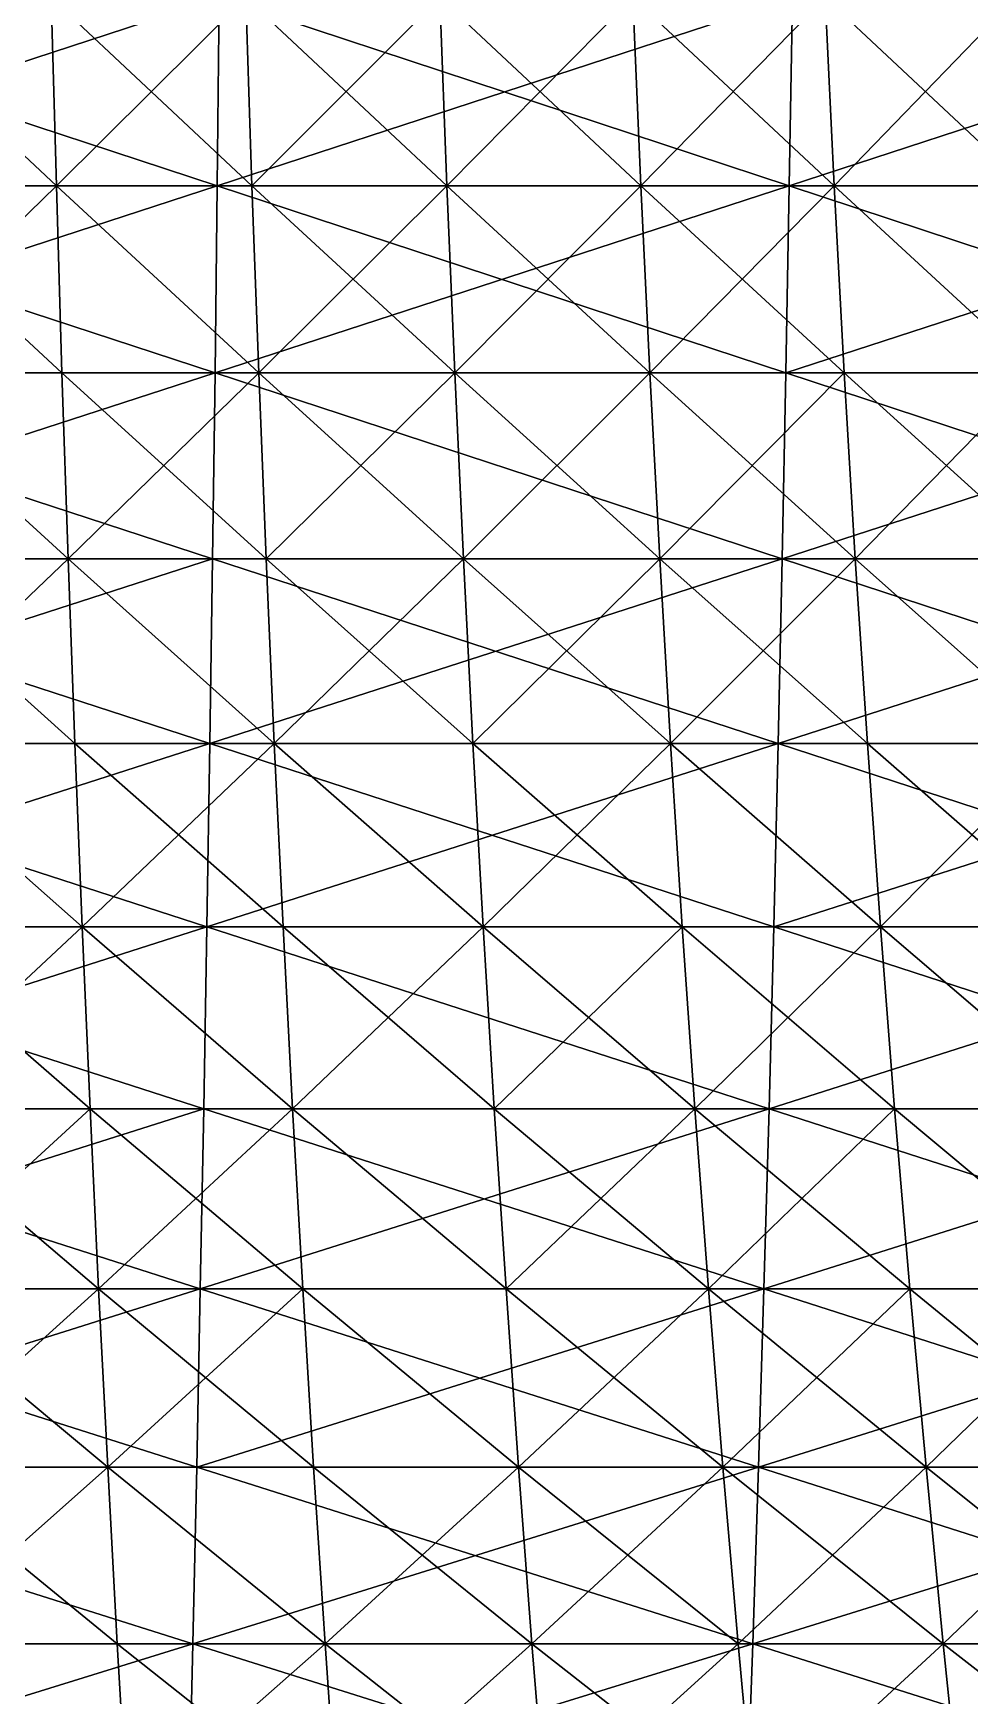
# Model space of a CAD drawing. Header units: millimetres. Extents: x -3250 to 6200, y -3250 to 3250.
# Drawn here: x 3899.6 to 3996.5, y -334.4 to -162.2 of the extents above; entities that cross this region are included whole.
import ezdxf

# ---------------------------------------------------------------- set-up
doc = ezdxf.new("R2010")
doc.units = ezdxf.units.MM
doc.header["$MEASUREMENT"] = 0
doc.layers.add('MESH_3D', color=2, linetype='CONTINUOUS')

msp = doc.modelspace()

# ---------------------------------------------------------------- linework, layer by layer
at = {"layer": 'MESH_3D'}
for points in [[(3859.44, -158.52, 416.6), (3918.63, -178.02, 423.02), (3859.33, -178.02, 420.8)], [(3918.84, -158.52, 26281.17), (3859.33, -178.02, 26279.2), (3918.63, -178.02, 26276.98)], [(3918.84, -158.52, 26281.17), (3859.44, -158.52, 26283.4), (3859.33, -178.02, 26279.2)], [(3859.44, -158.52, 416.6), (3918.84, -158.52, 418.83), (3918.63, -178.02, 423.02)], [(3881.23, -158.52, 1988.19), (3901.97, -178.02, 1986.31), (3901.45, -158.52, 1990.47)], [(3881.65, -178.02, 1984.02), (3901.97, -178.02, 1986.31), (3881.23, -158.52, 1988.19)], [(3901.97, -178.02, 24713.69), (3881.65, -178.02, 24715.98), (3881.23, -158.52, 24711.81)], [(3901.97, -178.02, 24713.69), (3881.23, -158.52, 24711.81), (3901.45, -158.52, 24709.53)], [(3901.97, -178.02, 1986.31), (3921.6, -158.52, 1993.25), (3901.45, -158.52, 1990.47)], [(3922.22, -178.02, 24710.9), (3901.97, -178.02, 24713.69), (3901.45, -158.52, 24709.53)], [(3922.22, -178.02, 24710.9), (3901.45, -158.52, 24709.53), (3921.6, -158.52, 24706.75)], [(3901.97, -178.02, 1986.31), (3922.22, -178.02, 1989.1), (3921.6, -158.52, 1993.25)], [(3918.84, -158.52, 418.83), (3977.85, -178.02, 426.71), (3918.63, -178.02, 423.02)], [(3978.17, -158.52, 26277.47), (3918.63, -178.02, 26276.98), (3977.85, -178.02, 26273.29)], [(3978.17, -158.52, 26277.47), (3918.84, -158.52, 26281.17), (3918.63, -178.02, 26276.98)], [(3918.84, -158.52, 418.83), (3978.17, -158.52, 422.53), (3977.85, -178.02, 426.71)], [(3922.22, -178.02, 1989.1), (3941.67, -158.52, 1996.53), (3921.6, -158.52, 1993.25)], [(3942.4, -178.02, 24707.6), (3921.6, -158.52, 24706.75), (3941.67, -158.52, 24703.47)], [(3942.4, -178.02, 24707.6), (3922.22, -178.02, 24710.9), (3921.6, -158.52, 24706.75)], [(3922.22, -178.02, 1989.1), (3942.4, -178.02, 1992.4), (3941.67, -158.52, 1996.53)], [(3942.4, -178.02, 1992.4), (3961.66, -158.52, 2000.31), (3941.67, -158.52, 1996.53)], [(3962.49, -178.02, 24703.8), (3942.4, -178.02, 24707.6), (3941.67, -158.52, 24703.47)], [(3962.49, -178.02, 24703.8), (3941.67, -158.52, 24703.47), (3961.66, -158.52, 24699.69)], [(3942.4, -178.02, 1992.4), (3962.49, -178.02, 1996.2), (3961.66, -158.52, 2000.31)], [(3962.49, -178.02, 1996.2), (3981.55, -158.52, 2004.59), (3961.66, -158.52, 2000.31)], [(3982.48, -178.02, 24699.5), (3961.66, -158.52, 24699.69), (3981.55, -158.52, 24695.41)], [(3982.48, -178.02, 24699.5), (3962.49, -178.02, 24703.8), (3961.66, -158.52, 24699.69)], [(3962.49, -178.02, 1996.2), (3982.48, -178.02, 2000.5), (3981.55, -158.52, 2004.59)], [(3977.85, -178.02, 426.71), (4037.38, -158.52, 427.71), (4036.97, -178.02, 431.88)], [(3978.17, -158.52, 422.53), (4037.38, -158.52, 427.71), (3977.85, -178.02, 426.71)], [(4037.38, -158.52, 26272.29), (3978.17, -158.52, 26277.47), (3977.85, -178.02, 26273.29)], [(4037.38, -158.52, 26272.29), (3977.85, -178.02, 26273.29), (4036.97, -178.02, 26268.12)], [(3982.48, -178.02, 2000.5), (4001.32, -158.52, 2009.37), (3981.55, -158.52, 2004.59)], [(4002.36, -178.02, 24694.7), (3982.48, -178.02, 24699.5), (3981.55, -158.52, 24695.41)], [(4002.36, -178.02, 24694.7), (3981.55, -158.52, 24695.41), (4001.32, -158.52, 24690.63)], [(3982.48, -178.02, 2000.5), (4002.36, -178.02, 2005.3), (4001.32, -158.52, 2009.37)], [(3859.33, -178.02, 420.8), (3918.4, -197.41, 427.69), (3859.22, -197.41, 425.48)], [(3918.63, -178.02, 26276.98), (3859.22, -197.41, 26274.52), (3918.4, -197.41, 26272.31)], [(3918.63, -178.02, 26276.98), (3859.33, -178.02, 26279.2), (3859.22, -197.41, 26274.52)], [(3859.33, -178.02, 420.8), (3918.63, -178.02, 423.02), (3918.4, -197.41, 427.69)], [(3882.12, -197.41, 1979.36), (3901.97, -178.02, 1986.31), (3881.65, -178.02, 1984.02)], [(3902.55, -197.41, 24718.34), (3881.65, -178.02, 24715.98), (3901.97, -178.02, 24713.69)], [(3902.55, -197.41, 24718.34), (3882.12, -197.41, 24720.64), (3881.65, -178.02, 24715.98)], [(3882.12, -197.41, 1979.36), (3902.55, -197.41, 1981.66), (3901.97, -178.02, 1986.31)], [(3901.97, -178.02, 1986.31), (3922.92, -197.41, 1984.47), (3922.22, -178.02, 1989.1)], [(3902.55, -197.41, 1981.66), (3922.92, -197.41, 1984.47), (3901.97, -178.02, 1986.31)], [(3922.92, -197.41, 24715.53), (3901.97, -178.02, 24713.69), (3922.22, -178.02, 24710.9)], [(3922.92, -197.41, 24715.53), (3902.55, -197.41, 24718.34), (3901.97, -178.02, 24713.69)], [(3918.63, -178.02, 423.02), (3977.5, -197.41, 431.38), (3918.4, -197.41, 427.69)], [(3977.85, -178.02, 26273.29), (3918.4, -197.41, 26272.31), (3977.5, -197.41, 26268.62)], [(3977.85, -178.02, 26273.29), (3918.63, -178.02, 26276.98), (3918.4, -197.41, 26272.31)], [(3918.63, -178.02, 423.02), (3977.85, -178.02, 426.71), (3977.5, -197.41, 431.38)], [(3922.92, -197.41, 1984.47), (3942.4, -178.02, 1992.4), (3922.22, -178.02, 1989.1)], [(3943.21, -197.41, 24712.21), (3922.92, -197.41, 24715.53), (3922.22, -178.02, 24710.9)], [(3943.21, -197.41, 24712.21), (3922.22, -178.02, 24710.9), (3942.4, -178.02, 24707.6)], [(3922.92, -197.41, 1984.47), (3943.21, -197.41, 1987.79), (3942.4, -178.02, 1992.4)], [(3943.21, -197.41, 1987.79), (3962.49, -178.02, 1996.2), (3942.4, -178.02, 1992.4)], [(3963.42, -197.41, 24708.39), (3942.4, -178.02, 24707.6), (3962.49, -178.02, 24703.8)], [(3963.42, -197.41, 24708.39), (3943.21, -197.41, 24712.21), (3942.4, -178.02, 24707.6)], [(3943.21, -197.41, 1987.79), (3963.42, -197.41, 1991.61), (3962.49, -178.02, 1996.2)], [(3963.42, -197.41, 1991.61), (3982.48, -178.02, 2000.5), (3962.49, -178.02, 1996.2)], [(3983.52, -197.41, 24704.06), (3963.42, -197.41, 24708.39), (3962.49, -178.02, 24703.8)], [(3983.52, -197.41, 24704.06), (3962.49, -178.02, 24703.8), (3982.48, -178.02, 24699.5)], [(3963.42, -197.41, 1991.61), (3983.52, -197.41, 1995.94), (3982.48, -178.02, 2000.5)], [(3977.85, -178.02, 426.71), (4036.5, -197.41, 436.54), (3977.5, -197.41, 431.38)], [(4036.97, -178.02, 26268.12), (3977.5, -197.41, 26268.62), (4036.5, -197.41, 26263.46)], [(4036.97, -178.02, 26268.12), (3977.85, -178.02, 26273.29), (3977.5, -197.41, 26268.62)], [(3977.85, -178.02, 426.71), (4036.97, -178.02, 431.88), (4036.5, -197.41, 436.54)], [(3982.48, -178.02, 2000.5), (4003.51, -197.41, 2000.76), (4002.36, -178.02, 2005.3)], [(3983.52, -197.41, 1995.94), (4003.51, -197.41, 2000.76), (3982.48, -178.02, 2000.5)], [(4003.51, -197.41, 24699.24), (3983.52, -197.41, 24704.06), (3982.48, -178.02, 24699.5)], [(4003.51, -197.41, 24699.24), (3982.48, -178.02, 24699.5), (4002.36, -178.02, 24694.7)], [(3859.22, -197.41, 425.48), (3918.14, -216.67, 432.85), (3859.09, -216.67, 430.64)], [(3918.4, -197.41, 26272.31), (3859.09, -216.67, 26269.36), (3918.14, -216.67, 26267.15)], [(3918.4, -197.41, 26272.31), (3859.22, -197.41, 26274.52), (3859.09, -216.67, 26269.36)], [(3859.22, -197.41, 425.48), (3918.4, -197.41, 427.69), (3918.14, -216.67, 432.85)], [(3882.12, -197.41, 1979.36), (3903.19, -216.67, 1976.54), (3902.55, -197.41, 1981.66)], [(3882.63, -216.67, 1974.22), (3903.19, -216.67, 1976.54), (3882.12, -197.41, 1979.36)], [(3903.19, -216.67, 24723.46), (3882.12, -197.41, 24720.64), (3902.55, -197.41, 24718.34)], [(3903.19, -216.67, 24723.46), (3882.63, -216.67, 24725.78), (3882.12, -197.41, 24720.64)], [(3903.19, -216.67, 1976.54), (3922.92, -197.41, 1984.47), (3902.55, -197.41, 1981.66)], [(3923.69, -216.67, 24720.63), (3903.19, -216.67, 24723.46), (3902.55, -197.41, 24718.34)], [(3923.69, -216.67, 24720.63), (3902.55, -197.41, 24718.34), (3922.92, -197.41, 24715.53)], [(3903.19, -216.67, 1976.54), (3923.69, -216.67, 1979.37), (3922.92, -197.41, 1984.47)], [(3918.4, -197.41, 427.69), (3977.12, -216.67, 436.53), (3918.14, -216.67, 432.85)], [(3977.12, -216.67, 26263.47), (3918.4, -197.41, 26272.31), (3918.14, -216.67, 26267.15)], [(3918.4, -197.41, 427.69), (3977.5, -197.41, 431.38), (3977.12, -216.67, 436.53)], [(3977.5, -197.41, 26268.62), (3918.4, -197.41, 26272.31), (3977.12, -216.67, 26263.47)], [(3923.69, -216.67, 1979.37), (3943.21, -197.41, 1987.79), (3922.92, -197.41, 1984.47)], [(3944.11, -216.67, 24717.29), (3922.92, -197.41, 24715.53), (3943.21, -197.41, 24712.21)], [(3944.11, -216.67, 24717.29), (3923.69, -216.67, 24720.63), (3922.92, -197.41, 24715.53)], [(3923.69, -216.67, 1979.37), (3944.11, -216.67, 1982.71), (3943.21, -197.41, 1987.79)], [(3944.11, -216.67, 1982.71), (3963.42, -197.41, 1991.61), (3943.21, -197.41, 1987.79)], [(3964.44, -216.67, 24713.45), (3944.11, -216.67, 24717.29), (3943.21, -197.41, 24712.21)], [(3964.44, -216.67, 24713.45), (3943.21, -197.41, 24712.21), (3963.42, -197.41, 24708.39)], [(3944.11, -216.67, 1982.71), (3964.44, -216.67, 1986.55), (3963.42, -197.41, 1991.61)], [(3964.44, -216.67, 1986.55), (3983.52, -197.41, 1995.94), (3963.42, -197.41, 1991.61)], [(3984.67, -216.67, 24709.09), (3964.44, -216.67, 24713.45), (3963.42, -197.41, 24708.39)], [(3984.67, -216.67, 24709.09), (3963.42, -197.41, 24708.39), (3983.52, -197.41, 24704.06)], [(3964.44, -216.67, 1986.55), (3984.67, -216.67, 1990.91), (3983.52, -197.41, 1995.94)], [(3977.5, -197.41, 431.38), (4035.99, -216.67, 441.68), (3977.12, -216.67, 436.53)], [(4036.5, -197.41, 26263.46), (3977.5, -197.41, 26268.62), (3977.12, -216.67, 26263.47)], [(4036.5, -197.41, 26263.46), (3977.12, -216.67, 26263.47), (4035.99, -216.67, 26258.32)], [(3977.5, -197.41, 431.38), (4036.5, -197.41, 436.54), (4035.99, -216.67, 441.68)], [(3984.67, -216.67, 1990.91), (4003.51, -197.41, 2000.76), (3983.52, -197.41, 1995.94)], [(4004.78, -216.67, 24704.24), (3984.67, -216.67, 24709.09), (3983.52, -197.41, 24704.06)], [(4004.78, -216.67, 24704.24), (3983.52, -197.41, 24704.06), (4003.51, -197.41, 24699.24)], [(3984.67, -216.67, 1990.91), (4004.78, -216.67, 1995.76), (4003.51, -197.41, 2000.76)], [(3859.09, -216.67, 430.64), (3917.86, -235.8, 438.48), (3858.95, -235.8, 436.28)], [(3918.14, -216.67, 26267.15), (3859.09, -216.67, 26269.36), (3858.95, -235.8, 26263.72)], [(3918.14, -216.67, 26267.15), (3858.95, -235.8, 26263.72), (3917.86, -235.8, 26261.52)], [(3859.09, -216.67, 430.64), (3918.14, -216.67, 432.85), (3917.86, -235.8, 438.48)], [(3883.19, -235.8, 1968.61), (3903.19, -216.67, 1976.54), (3882.63, -216.67, 1974.22)], [(3903.89, -235.8, 24729.06), (3882.63, -216.67, 24725.78), (3903.19, -216.67, 24723.46)], [(3903.89, -235.8, 24729.06), (3883.19, -235.8, 24731.39), (3882.63, -216.67, 24725.78)], [(3883.19, -235.8, 1968.61), (3903.89, -235.8, 1970.94), (3903.19, -216.67, 1976.54)], [(3903.19, -216.67, 1976.54), (3924.53, -235.8, 1973.79), (3923.69, -216.67, 1979.37)], [(3903.89, -235.8, 1970.94), (3924.53, -235.8, 1973.79), (3903.19, -216.67, 1976.54)], [(3924.53, -235.8, 24726.21), (3903.89, -235.8, 24729.06), (3903.19, -216.67, 24723.46)], [(3924.53, -235.8, 24726.21), (3903.19, -216.67, 24723.46), (3923.69, -216.67, 24720.63)], [(3918.14, -216.67, 432.85), (3976.7, -235.8, 442.15), (3917.86, -235.8, 438.48)], [(3977.12, -216.67, 26263.47), (3918.14, -216.67, 26267.15), (3917.86, -235.8, 26261.52)], [(3977.12, -216.67, 26263.47), (3917.86, -235.8, 26261.52), (3976.7, -235.8, 26257.85)], [(3918.14, -216.67, 432.85), (3977.12, -216.67, 436.53), (3976.7, -235.8, 442.15)], [(3924.53, -235.8, 1973.79), (3944.11, -216.67, 1982.71), (3923.69, -216.67, 1979.37)], [(3945.09, -235.8, 24722.85), (3924.53, -235.8, 24726.21), (3923.69, -216.67, 24720.63)], [(3945.09, -235.8, 24722.85), (3923.69, -216.67, 24720.63), (3944.11, -216.67, 24717.29)], [(3924.53, -235.8, 1973.79), (3945.09, -235.8, 1977.15), (3944.11, -216.67, 1982.71)], [(3945.09, -235.8, 1977.15), (3964.44, -216.67, 1986.55), (3944.11, -216.67, 1982.71)], [(3965.56, -235.8, 24718.98), (3945.09, -235.8, 24722.85), (3944.11, -216.67, 24717.29)], [(3965.56, -235.8, 24718.98), (3944.11, -216.67, 24717.29), (3964.44, -216.67, 24713.45)], [(3945.09, -235.8, 1977.15), (3965.56, -235.8, 1981.02), (3964.44, -216.67, 1986.55)], [(3965.56, -235.8, 1981.02), (3984.67, -216.67, 1990.91), (3964.44, -216.67, 1986.55)], [(3985.93, -235.8, 24714.59), (3965.56, -235.8, 24718.98), (3964.44, -216.67, 24713.45)], [(3985.93, -235.8, 24714.59), (3964.44, -216.67, 24713.45), (3984.67, -216.67, 24709.09)], [(3965.56, -235.8, 1981.02), (3985.93, -235.8, 1985.41), (3984.67, -216.67, 1990.91)], [(3977.12, -216.67, 436.53), (4035.42, -235.8, 447.29), (3976.7, -235.8, 442.15)], [(4035.99, -216.67, 26258.32), (3977.12, -216.67, 26263.47), (3976.7, -235.8, 26257.85)], [(4035.99, -216.67, 26258.32), (3976.7, -235.8, 26257.85), (4035.42, -235.8, 26252.71)], [(3977.12, -216.67, 436.53), (4035.99, -216.67, 441.68), (4035.42, -235.8, 447.29)], [(3984.67, -216.67, 1990.91), (4006.18, -235.8, 1990.3), (4004.78, -216.67, 1995.76)], [(3985.93, -235.8, 1985.41), (4006.18, -235.8, 1990.3), (3984.67, -216.67, 1990.91)], [(4006.18, -235.8, 24709.7), (3984.67, -216.67, 24709.09), (4004.78, -216.67, 24704.24)], [(4006.18, -235.8, 24709.7), (3985.93, -235.8, 24714.59), (3984.67, -216.67, 24709.09)], [(3858.95, -235.8, 436.28), (3917.55, -254.79, 444.59), (3858.8, -254.79, 442.39)], [(3917.86, -235.8, 26261.52), (3858.8, -254.79, 26257.61), (3917.55, -254.79, 26255.41)], [(3917.86, -235.8, 26261.52), (3858.95, -235.8, 26263.72), (3858.8, -254.79, 26257.61)], [(3858.95, -235.8, 436.28), (3917.86, -235.8, 438.48), (3917.55, -254.79, 444.59)], [(3883.19, -235.8, 1968.61), (3904.65, -254.79, 1964.87), (3903.89, -235.8, 1970.94)], [(3883.8, -254.79, 1962.52), (3904.65, -254.79, 1964.87), (3883.19, -235.8, 1968.61)], [(3904.65, -254.79, 24735.13), (3883.19, -235.8, 24731.39), (3903.89, -235.8, 24729.06)], [(3904.65, -254.79, 24735.13), (3883.8, -254.79, 24737.48), (3883.19, -235.8, 24731.39)], [(3904.65, -254.79, 1964.87), (3924.53, -235.8, 1973.79), (3903.89, -235.8, 1970.94)], [(3925.44, -254.79, 24732.26), (3903.89, -235.8, 24729.06), (3924.53, -235.8, 24726.21)], [(3925.44, -254.79, 24732.26), (3904.65, -254.79, 24735.13), (3903.89, -235.8, 24729.06)], [(3904.65, -254.79, 1964.87), (3925.44, -254.79, 1967.74), (3924.53, -235.8, 1973.79)], [(3917.86, -235.8, 438.48), (3976.24, -254.79, 448.25), (3917.55, -254.79, 444.59)], [(3976.7, -235.8, 26257.85), (3917.86, -235.8, 26261.52), (3917.55, -254.79, 26255.41)], [(3976.7, -235.8, 26257.85), (3917.55, -254.79, 26255.41), (3976.24, -254.79, 26251.75)], [(3917.86, -235.8, 438.48), (3976.7, -235.8, 442.15), (3976.24, -254.79, 448.25)], [(3924.53, -235.8, 1973.79), (3946.15, -254.79, 1971.13), (3945.09, -235.8, 1977.15)], [(3925.44, -254.79, 1967.74), (3946.15, -254.79, 1971.13), (3924.53, -235.8, 1973.79)], [(3946.15, -254.79, 24728.87), (3924.53, -235.8, 24726.21), (3945.09, -235.8, 24722.85)], [(3946.15, -254.79, 24728.87), (3925.44, -254.79, 24732.26), (3924.53, -235.8, 24726.21)], [(3946.15, -254.79, 1971.13), (3965.56, -235.8, 1981.02), (3945.09, -235.8, 1977.15)], [(3966.77, -254.79, 24724.97), (3945.09, -235.8, 24722.85), (3965.56, -235.8, 24718.98)], [(3966.77, -254.79, 24724.97), (3946.15, -254.79, 24728.87), (3945.09, -235.8, 24722.85)], [(3946.15, -254.79, 1971.13), (3966.77, -254.79, 1975.03), (3965.56, -235.8, 1981.02)], [(3965.56, -235.8, 1981.02), (3987.29, -254.79, 1979.44), (3985.93, -235.8, 1985.41)], [(3966.77, -254.79, 1975.03), (3987.29, -254.79, 1979.44), (3965.56, -235.8, 1981.02)], [(3987.29, -254.79, 24720.56), (3965.56, -235.8, 24718.98), (3985.93, -235.8, 24714.59)], [(3987.29, -254.79, 24720.56), (3966.77, -254.79, 24724.97), (3965.56, -235.8, 24718.98)], [(3976.7, -235.8, 442.15), (4034.82, -254.79, 453.38), (3976.24, -254.79, 448.25)], [(4035.42, -235.8, 26252.71), (3976.7, -235.8, 26257.85), (3976.24, -254.79, 26251.75)], [(4035.42, -235.8, 26252.71), (3976.24, -254.79, 26251.75), (4034.82, -254.79, 26246.62)], [(3976.7, -235.8, 442.15), (4035.42, -235.8, 447.29), (4034.82, -254.79, 453.38)], [(3987.29, -254.79, 1979.44), (4006.18, -235.8, 1990.3), (3985.93, -235.8, 1985.41)], [(4007.69, -254.79, 24715.63), (3985.93, -235.8, 24714.59), (4006.18, -235.8, 24709.7)], [(4007.69, -254.79, 24715.63), (3987.29, -254.79, 24720.56), (3985.93, -235.8, 24714.59)], [(3987.29, -254.79, 1979.44), (4007.69, -254.79, 1984.37), (4006.18, -235.8, 1990.3)], [(3858.8, -254.79, 442.39), (3917.23, -273.62, 451.17), (3858.63, -273.62, 448.98)], [(3917.55, -254.79, 26255.41), (3858.8, -254.79, 26257.61), (3858.63, -273.62, 26251.02)], [(3917.55, -254.79, 26255.41), (3858.63, -273.62, 26251.02), (3917.23, -273.62, 26248.83)], [(3858.8, -254.79, 442.39), (3917.55, -254.79, 444.59), (3917.23, -273.62, 451.17)], [(3884.46, -273.62, 1955.97), (3904.65, -254.79, 1964.87), (3883.8, -254.79, 1962.52)], [(3905.47, -273.62, 24741.66), (3883.8, -254.79, 24737.48), (3904.65, -254.79, 24735.13)], [(3905.47, -273.62, 24741.66), (3884.46, -273.62, 24744.03), (3883.8, -254.79, 24737.48)], [(3884.46, -273.62, 1955.97), (3905.47, -273.62, 1958.34), (3904.65, -254.79, 1964.87)], [(3904.65, -254.79, 1964.87), (3926.42, -273.62, 1961.23), (3925.44, -254.79, 1967.74)], [(3905.47, -273.62, 1958.34), (3926.42, -273.62, 1961.23), (3904.65, -254.79, 1964.87)], [(3926.42, -273.62, 24738.77), (3905.47, -273.62, 24741.66), (3904.65, -254.79, 24735.13)], [(3926.42, -273.62, 24738.77), (3904.65, -254.79, 24735.13), (3925.44, -254.79, 24732.26)], [(3917.55, -254.79, 444.59), (3975.75, -273.62, 454.82), (3917.23, -273.62, 451.17)], [(3975.75, -273.62, 26245.18), (3917.55, -254.79, 26255.41), (3917.23, -273.62, 26248.83)], [(3917.55, -254.79, 444.59), (3976.24, -254.79, 448.25), (3975.75, -273.62, 454.82)], [(3976.24, -254.79, 26251.75), (3917.55, -254.79, 26255.41), (3975.75, -273.62, 26245.18)], [(3926.42, -273.62, 1961.23), (3946.15, -254.79, 1971.13), (3925.44, -254.79, 1967.74)], [(3947.3, -273.62, 24735.36), (3926.42, -273.62, 24738.77), (3925.44, -254.79, 24732.26)], [(3947.3, -273.62, 24735.36), (3925.44, -254.79, 24732.26), (3946.15, -254.79, 24728.87)], [(3926.42, -273.62, 1961.23), (3947.3, -273.62, 1964.64), (3946.15, -254.79, 1971.13)], [(3947.3, -273.62, 1964.64), (3966.77, -254.79, 1975.03), (3946.15, -254.79, 1971.13)], [(3968.08, -273.62, 24731.43), (3947.3, -273.62, 24735.36), (3946.15, -254.79, 24728.87)], [(3968.08, -273.62, 24731.43), (3946.15, -254.79, 24728.87), (3966.77, -254.79, 24724.97)], [(3947.3, -273.62, 1964.64), (3968.08, -273.62, 1968.57), (3966.77, -254.79, 1975.03)], [(3968.08, -273.62, 1968.57), (3987.29, -254.79, 1979.44), (3966.77, -254.79, 1975.03)], [(3988.75, -273.62, 24726.98), (3966.77, -254.79, 24724.97), (3987.29, -254.79, 24720.56)], [(3988.75, -273.62, 24726.98), (3968.08, -273.62, 24731.43), (3966.77, -254.79, 24724.97)], [(3968.08, -273.62, 1968.57), (3988.75, -273.62, 1973.02), (3987.29, -254.79, 1979.44)], [(3976.24, -254.79, 448.25), (4034.16, -273.62, 459.93), (3975.75, -273.62, 454.82)], [(4034.82, -254.79, 26246.62), (3975.75, -273.62, 26245.18), (4034.16, -273.62, 26240.07)], [(4034.82, -254.79, 26246.62), (3976.24, -254.79, 26251.75), (3975.75, -273.62, 26245.18)], [(3976.24, -254.79, 448.25), (4034.82, -254.79, 453.38), (4034.16, -273.62, 459.93)], [(3987.29, -254.79, 1979.44), (4009.31, -273.62, 1977.98), (4007.69, -254.79, 1984.37)], [(3988.75, -273.62, 1973.02), (4009.31, -273.62, 1977.98), (3987.29, -254.79, 1979.44)], [(4009.31, -273.62, 24722.02), (3988.75, -273.62, 24726.98), (3987.29, -254.79, 24720.56)], [(4009.31, -273.62, 24722.02), (3987.29, -254.79, 24720.56), (4007.69, -254.79, 24715.63)], [(3858.63, -273.62, 448.98), (3916.87, -292.27, 458.22), (3858.45, -292.27, 456.03)], [(3917.23, -273.62, 26248.83), (3858.45, -292.27, 26243.97), (3916.87, -292.27, 26241.78)], [(3917.23, -273.62, 26248.83), (3858.63, -273.62, 26251.02), (3858.45, -292.27, 26243.97)], [(3858.63, -273.62, 448.98), (3917.23, -273.62, 451.17), (3916.87, -292.27, 458.22)], [(3885.16, -292.27, 1948.95), (3905.47, -273.62, 1958.34), (3884.46, -273.62, 1955.97)], [(3906.35, -292.27, 24748.66), (3884.46, -273.62, 24744.03), (3905.47, -273.62, 24741.66)], [(3906.35, -292.27, 24748.66), (3885.16, -292.27, 24751.05), (3884.46, -273.62, 24744.03)], [(3885.16, -292.27, 1948.95), (3906.35, -292.27, 1951.34), (3905.47, -273.62, 1958.34)], [(3906.35, -292.27, 1951.34), (3926.42, -273.62, 1961.23), (3905.47, -273.62, 1958.34)], [(3927.48, -292.27, 24745.75), (3905.47, -273.62, 24741.66), (3926.42, -273.62, 24738.77)], [(3927.48, -292.27, 24745.75), (3906.35, -292.27, 24748.66), (3905.47, -273.62, 24741.66)], [(3906.35, -292.27, 1951.34), (3927.48, -292.27, 1954.25), (3926.42, -273.62, 1961.23)], [(3916.87, -292.27, 458.22), (3975.75, -273.62, 454.82), (3975.22, -292.27, 461.86)], [(3917.23, -273.62, 451.17), (3975.75, -273.62, 454.82), (3916.87, -292.27, 458.22)], [(3975.22, -292.27, 26238.14), (3917.23, -273.62, 26248.83), (3916.87, -292.27, 26241.78)], [(3975.75, -273.62, 26245.18), (3917.23, -273.62, 26248.83), (3975.22, -292.27, 26238.14)], [(3926.42, -273.62, 1961.23), (3948.52, -292.27, 1957.69), (3947.3, -273.62, 1964.64)], [(3927.48, -292.27, 1954.25), (3948.52, -292.27, 1957.69), (3926.42, -273.62, 1961.23)], [(3948.52, -292.27, 24742.31), (3927.48, -292.27, 24745.75), (3926.42, -273.62, 24738.77)], [(3948.52, -292.27, 24742.31), (3926.42, -273.62, 24738.77), (3947.3, -273.62, 24735.36)], [(3948.52, -292.27, 1957.69), (3968.08, -273.62, 1968.57), (3947.3, -273.62, 1964.64)], [(3969.47, -292.27, 24738.34), (3947.3, -273.62, 24735.36), (3968.08, -273.62, 24731.43)], [(3969.47, -292.27, 24738.34), (3948.52, -292.27, 24742.31), (3947.3, -273.62, 24735.36)], [(3948.52, -292.27, 1957.69), (3969.47, -292.27, 1961.66), (3968.08, -273.62, 1968.57)], [(3969.47, -292.27, 1961.66), (3988.75, -273.62, 1973.02), (3968.08, -273.62, 1968.57)], [(3990.32, -292.27, 24733.86), (3969.47, -292.27, 24738.34), (3968.08, -273.62, 24731.43)], [(3990.32, -292.27, 24733.86), (3968.08, -273.62, 24731.43), (3988.75, -273.62, 24726.98)], [(3969.47, -292.27, 1961.66), (3990.32, -292.27, 1966.14), (3988.75, -273.62, 1973.02)], [(3975.75, -273.62, 454.82), (4033.46, -292.27, 466.95), (3975.22, -292.27, 461.86)], [(4034.16, -273.62, 26240.07), (3975.22, -292.27, 26238.14), (4033.46, -292.27, 26233.05)], [(4034.16, -273.62, 26240.07), (3975.75, -273.62, 26245.18), (3975.22, -292.27, 26238.14)], [(3975.75, -273.62, 454.82), (4034.16, -273.62, 459.93), (4033.46, -292.27, 466.95)], [(3988.75, -273.62, 1973.02), (4011.05, -292.27, 1971.15), (4009.31, -273.62, 1977.98)], [(3990.32, -292.27, 1966.14), (4011.05, -292.27, 1971.15), (3988.75, -273.62, 1973.02)], [(4011.05, -292.27, 24728.85), (3990.32, -292.27, 24733.86), (3988.75, -273.62, 24726.98)], [(4011.05, -292.27, 24728.85), (3988.75, -273.62, 24726.98), (4009.31, -273.62, 24722.02)], [(3858.45, -292.27, 456.03), (3916.5, -310.75, 465.72), (3858.27, -310.75, 463.55)], [(3916.87, -292.27, 26241.78), (3858.27, -310.75, 26236.45), (3916.5, -310.75, 26234.28)], [(3916.87, -292.27, 26241.78), (3858.45, -292.27, 26243.97), (3858.27, -310.75, 26236.45)], [(3858.45, -292.27, 456.03), (3916.87, -292.27, 458.22), (3916.5, -310.75, 465.72)], [(3885.91, -310.75, 1941.47), (3906.35, -292.27, 1951.34), (3885.16, -292.27, 1948.95)], [(3907.29, -310.75, 24756.12), (3885.91, -310.75, 24758.53), (3885.16, -292.27, 24751.05)], [(3907.29, -310.75, 24756.12), (3885.16, -292.27, 24751.05), (3906.35, -292.27, 24748.66)], [(3885.91, -310.75, 1941.47), (3907.29, -310.75, 1943.88), (3906.35, -292.27, 1951.34)], [(3907.29, -310.75, 1943.88), (3927.48, -292.27, 1954.25), (3906.35, -292.27, 1951.34)], [(3928.6, -310.75, 24753.18), (3906.35, -292.27, 24748.66), (3927.48, -292.27, 24745.75)], [(3928.6, -310.75, 24753.18), (3907.29, -310.75, 24756.12), (3906.35, -292.27, 24748.66)], [(3907.29, -310.75, 1943.88), (3928.6, -310.75, 1946.82), (3927.48, -292.27, 1954.25)], [(3916.87, -292.27, 458.22), (3974.66, -310.75, 469.35), (3916.5, -310.75, 465.72)], [(3975.22, -292.27, 26238.14), (3916.5, -310.75, 26234.28), (3974.66, -310.75, 26230.65)], [(3975.22, -292.27, 26238.14), (3916.87, -292.27, 26241.78), (3916.5, -310.75, 26234.28)], [(3916.87, -292.27, 458.22), (3975.22, -292.27, 461.86), (3974.66, -310.75, 469.35)], [(3927.48, -292.27, 1954.25), (3949.83, -310.75, 1950.29), (3948.52, -292.27, 1957.69)], [(3928.6, -310.75, 1946.82), (3949.83, -310.75, 1950.29), (3927.48, -292.27, 1954.25)], [(3949.83, -310.75, 24749.71), (3928.6, -310.75, 24753.18), (3927.48, -292.27, 24745.75)], [(3949.83, -310.75, 24749.71), (3927.48, -292.27, 24745.75), (3948.52, -292.27, 24742.31)], [(3949.83, -310.75, 1950.29), (3969.47, -292.27, 1961.66), (3948.52, -292.27, 1957.69)], [(3970.96, -310.75, 24745.71), (3949.83, -310.75, 24749.71), (3948.52, -292.27, 24742.31)], [(3970.96, -310.75, 24745.71), (3948.52, -292.27, 24742.31), (3969.47, -292.27, 24738.34)], [(3949.83, -310.75, 1950.29), (3970.96, -310.75, 1954.29), (3969.47, -292.27, 1961.66)], [(3970.96, -310.75, 1954.29), (3990.32, -292.27, 1966.14), (3969.47, -292.27, 1961.66)], [(3992, -310.75, 24741.19), (3970.96, -310.75, 24745.71), (3969.47, -292.27, 24738.34)], [(3992, -310.75, 24741.19), (3969.47, -292.27, 24738.34), (3990.32, -292.27, 24733.86)], [(3970.96, -310.75, 1954.29), (3992, -310.75, 1958.81), (3990.32, -292.27, 1966.14)], [(3975.22, -292.27, 461.86), (4032.71, -310.75, 474.43), (3974.66, -310.75, 469.35)], [(4033.46, -292.27, 26233.05), (3975.22, -292.27, 26238.14), (3974.66, -310.75, 26230.65)], [(4033.46, -292.27, 26233.05), (3974.66, -310.75, 26230.65), (4032.71, -310.75, 26225.57)], [(3975.22, -292.27, 461.86), (4033.46, -292.27, 466.95), (4032.71, -310.75, 474.43)], [(3992, -310.75, 1958.81), (4011.05, -292.27, 1971.15), (3990.32, -292.27, 1966.14)], [(4012.91, -310.75, 24736.14), (3990.32, -292.27, 24733.86), (4011.05, -292.27, 24728.85)], [(4012.91, -310.75, 24736.14), (3992, -310.75, 24741.19), (3990.32, -292.27, 24733.86)], [(3992, -310.75, 1958.81), (4012.91, -310.75, 1963.86), (4011.05, -292.27, 1971.15)], [(3858.27, -310.75, 463.55), (3916.1, -329.03, 473.69), (3858.07, -329.03, 471.52)], [(3916.1, -329.03, 26226.31), (3858.27, -310.75, 26236.45), (3858.07, -329.03, 26228.48)], [(3858.27, -310.75, 463.55), (3916.5, -310.75, 465.72), (3916.1, -329.03, 473.69)], [(3916.5, -310.75, 26234.28), (3858.27, -310.75, 26236.45), (3916.1, -329.03, 26226.31)], [(3886.7, -329.03, 1933.53), (3907.29, -310.75, 1943.88), (3885.91, -310.75, 1941.47)], [(3908.28, -329.03, 24764.04), (3885.91, -310.75, 24758.53), (3907.29, -310.75, 24756.12)], [(3908.28, -329.03, 24764.04), (3886.7, -329.03, 24766.47), (3885.91, -310.75, 24758.53)], [(3886.7, -329.03, 1933.53), (3908.28, -329.03, 1935.96), (3907.29, -310.75, 1943.88)], [(3907.29, -310.75, 1943.88), (3929.79, -329.03, 1938.93), (3928.6, -310.75, 1946.82)], [(3908.28, -329.03, 1935.96), (3929.79, -329.03, 1938.93), (3907.29, -310.75, 1943.88)], [(3929.79, -329.03, 24761.07), (3907.29, -310.75, 24756.12), (3928.6, -310.75, 24753.18)], [(3929.79, -329.03, 24761.07), (3908.28, -329.03, 24764.04), (3907.29, -310.75, 24756.12)], [(3916.5, -310.75, 465.72), (3974.06, -329.03, 477.31), (3916.1, -329.03, 473.69)], [(3974.66, -310.75, 26230.65), (3916.5, -310.75, 26234.28), (3916.1, -329.03, 26226.31)], [(3974.66, -310.75, 26230.65), (3916.1, -329.03, 26226.31), (3974.06, -329.03, 26222.69)], [(3916.5, -310.75, 465.72), (3974.66, -310.75, 469.35), (3974.06, -329.03, 477.31)], [(3929.79, -329.03, 1938.93), (3949.83, -310.75, 1950.29), (3928.6, -310.75, 1946.82)], [(3951.21, -329.03, 24757.57), (3928.6, -310.75, 24753.18), (3949.83, -310.75, 24749.71)], [(3951.21, -329.03, 24757.57), (3929.79, -329.03, 24761.07), (3928.6, -310.75, 24753.18)], [(3929.79, -329.03, 1938.93), (3951.21, -329.03, 1942.43), (3949.83, -310.75, 1950.29)], [(3951.21, -329.03, 1942.43), (3970.96, -310.75, 1954.29), (3949.83, -310.75, 1950.29)], [(3972.54, -329.03, 24753.53), (3951.21, -329.03, 24757.57), (3949.83, -310.75, 24749.71)], [(3972.54, -329.03, 24753.53), (3949.83, -310.75, 24749.71), (3970.96, -310.75, 24745.71)], [(3951.21, -329.03, 1942.43), (3972.54, -329.03, 1946.47), (3970.96, -310.75, 1954.29)], [(3972.54, -329.03, 1946.47), (3992, -310.75, 1958.81), (3970.96, -310.75, 1954.29)], [(3993.77, -329.03, 24748.96), (3972.54, -329.03, 24753.53), (3970.96, -310.75, 24745.71)], [(3993.77, -329.03, 24748.96), (3970.96, -310.75, 24745.71), (3992, -310.75, 24741.19)], [(3972.54, -329.03, 1946.47), (3993.77, -329.03, 1951.04), (3992, -310.75, 1958.81)], [(3974.66, -310.75, 469.35), (4031.91, -329.03, 482.37), (3974.06, -329.03, 477.31)], [(4032.71, -310.75, 26225.57), (3974.66, -310.75, 26230.65), (3974.06, -329.03, 26222.69)], [(4032.71, -310.75, 26225.57), (3974.06, -329.03, 26222.69), (4031.91, -329.03, 26217.63)], [(3974.66, -310.75, 469.35), (4032.71, -310.75, 474.43), (4031.91, -329.03, 482.37)], [(3993.77, -329.03, 1951.04), (4012.91, -310.75, 1963.86), (3992, -310.75, 1958.81)], [(4014.88, -329.03, 24743.87), (3992, -310.75, 24741.19), (4012.91, -310.75, 24736.14)], [(4014.88, -329.03, 24743.87), (3993.77, -329.03, 24748.96), (3992, -310.75, 24741.19)], [(3993.77, -329.03, 1951.04), (4014.88, -329.03, 1956.13), (4012.91, -310.75, 1963.86)], [(3858.07, -329.03, 471.52), (3915.68, -347.11, 482.11), (3857.86, -347.11, 479.95)], [(3916.1, -329.03, 26226.31), (3857.86, -347.11, 26220.05), (3915.68, -347.11, 26217.89)], [(3916.1, -329.03, 26226.31), (3858.07, -329.03, 26228.48), (3857.86, -347.11, 26220.05)], [(3858.07, -329.03, 471.52), (3916.1, -329.03, 473.69), (3915.68, -347.11, 482.11)], [(3886.7, -329.03, 1933.53), (3909.33, -347.11, 1927.6), (3908.28, -329.03, 1935.96)], [(3887.54, -347.11, 1925.14), (3909.33, -347.11, 1927.6), (3886.7, -329.03, 1933.53)], [(3909.33, -347.11, 24772.4), (3887.54, -347.11, 24774.86), (3886.7, -329.03, 24766.47)], [(3909.33, -347.11, 24772.4), (3886.7, -329.03, 24766.47), (3908.28, -329.03, 24764.04)], [(3909.33, -347.11, 1927.6), (3929.79, -329.03, 1938.93), (3908.28, -329.03, 1935.96)], [(3931.04, -347.11, 24769.4), (3908.28, -329.03, 24764.04), (3929.79, -329.03, 24761.07)], [(3931.04, -347.11, 24769.4), (3909.33, -347.11, 24772.4), (3908.28, -329.03, 24764.04)], [(3909.33, -347.11, 1927.6), (3931.04, -347.11, 1930.6), (3929.79, -329.03, 1938.93)], [(3916.1, -329.03, 473.69), (3973.43, -347.11, 485.71), (3915.68, -347.11, 482.11)], [(3974.06, -329.03, 26222.69), (3916.1, -329.03, 26226.31), (3915.68, -347.11, 26217.89)], [(3974.06, -329.03, 26222.69), (3915.68, -347.11, 26217.89), (3973.43, -347.11, 26214.29)], [(3916.1, -329.03, 473.69), (3974.06, -329.03, 477.31), (3973.43, -347.11, 485.71)], [(3931.04, -347.11, 1930.6), (3951.21, -329.03, 1942.43), (3929.79, -329.03, 1938.93)], [(3952.68, -347.11, 24765.87), (3931.04, -347.11, 24769.4), (3929.79, -329.03, 24761.07)], [(3952.68, -347.11, 24765.87), (3929.79, -329.03, 24761.07), (3951.21, -329.03, 24757.57)], [(3931.04, -347.11, 1930.6), (3952.68, -347.11, 1934.13), (3951.21, -329.03, 1942.43)], [(3952.68, -347.11, 1934.13), (3972.54, -329.03, 1946.47), (3951.21, -329.03, 1942.43)], [(3974.22, -347.11, 24761.79), (3951.21, -329.03, 24757.57), (3972.54, -329.03, 24753.53)], [(3974.22, -347.11, 24761.79), (3952.68, -347.11, 24765.87), (3951.21, -329.03, 24757.57)], [(3952.68, -347.11, 1934.13), (3974.22, -347.11, 1938.21), (3972.54, -329.03, 1946.47)], [(3974.22, -347.11, 1938.21), (3993.77, -329.03, 1951.04), (3972.54, -329.03, 1946.47)], [(3993.77, -329.03, 24748.96), (3974.22, -347.11, 24761.79), (3972.54, -329.03, 24753.53)], [(3974.06, -329.03, 477.31), (4031.07, -347.11, 490.76), (3973.43, -347.11, 485.71)], [(4031.91, -329.03, 26217.63), (3974.06, -329.03, 26222.69), (3973.43, -347.11, 26214.29)], [(4031.91, -329.03, 26217.63), (3973.43, -347.11, 26214.29), (4031.07, -347.11, 26209.24)], [(3974.06, -329.03, 477.31), (4031.91, -329.03, 482.37), (4031.07, -347.11, 490.76)], [(3974.22, -347.11, 1938.21), (3995.65, -347.11, 1942.82), (3993.77, -329.03, 1951.04)], [(3995.65, -347.11, 24757.18), (3974.22, -347.11, 24761.79), (3993.77, -329.03, 24748.96)], [(3993.77, -329.03, 1951.04), (4016.96, -347.11, 1947.96), (4014.88, -329.03, 1956.13)], [(3995.65, -347.11, 1942.82), (4016.96, -347.11, 1947.96), (3993.77, -329.03, 1951.04)], [(4016.96, -347.11, 24752.04), (3995.65, -347.11, 24757.18), (3993.77, -329.03, 24748.96)], [(4016.96, -347.11, 24752.04), (3993.77, -329.03, 24748.96), (4014.88, -329.03, 24743.87)]]:
    msp.add_3dface(points, dxfattribs=at)

doc.saveas('drawing.dxf')
